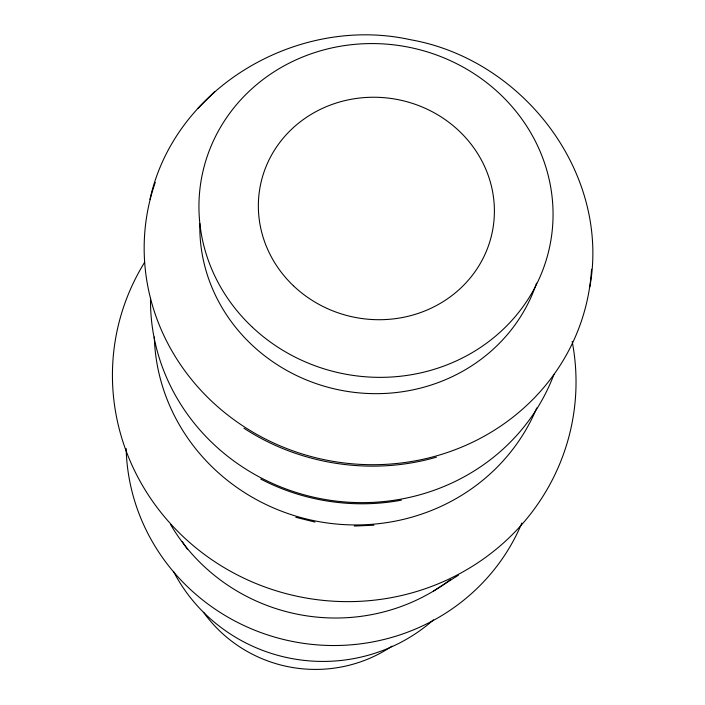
<?xml version="1.0" encoding="UTF-8"?>
<svg xmlns="http://www.w3.org/2000/svg" width="705" height="705" viewBox="0 0 705 705"><rect width="100%" height="100%" fill="white"/><g stroke="black" fill="none" stroke-linecap="round" stroke-linejoin="round"><path stroke-width="1.06" d="M589.838 286.97C610.486 172.681 522.784 59.44 410.566 39.744C299.29 14.972 174.981 86.028 149.945 199.339M214.628 91.694L197.726 108.561M433.46 591.09L458.417 575.192M436.395 457.175C371.976 475.857 300.022 464.93 243.921 428.208M401.356 500.171C353.804 509.045 303.573 501.458 260.727 479.039M354.245 526.053L373.941 525.207M295.8 517.285L314.976 522.079M536.734 407.983A198.493 189.372 10.7 0 1 317.902 521.453A198.493 189.372 10.7 0 1 154.307 336.964M553.954 374.346A208.063 197.7 10.7 0 1 321.621 498.858A208.063 197.7 10.7 0 1 150.518 298.321M572.196 341.52A232.121 222.701 10.7 0 1 303.74 597.593A232.121 222.701 10.7 0 1 144.622 262.322M392.024 646.133A135.933 133.139 10.7 0 1 203.586 612.337M433.496 619.854A166.01 161.824 10.7 0 1 173.474 571.385M521.859 523.048A205.569 198.986 10.7 0 1 294.593 641.858A205.569 198.986 10.7 0 1 126.151 448.486M187.451 549.248A173.809 168.442 10.7 0 1 182.269 541.528M450.363 579.616A187.6 181.37 10.7 0 1 170.592 524.555M591.539 269.257A224.296 211.65 10.7 0 1 326.441 460.136A224.296 211.65 10.7 0 1 155.276 182.366M536.549 283.128A172.681 162.502 10.7 0 1 344.075 390.861A172.681 162.502 10.7 0 1 199.859 223.538M252.46 327.287A177.422 166.503 10.7 0 0 547.609 255.28A177.422 166.503 10.7 0 0 327.931 48.83A177.422 166.503 10.7 0 0 252.46 327.287M293.412 285.754A118.264 110.976 10.7 0 0 490.557 239.127A118.264 110.976 10.7 0 0 345.159 100.551A118.264 110.976 10.7 0 0 293.412 285.754"/></g></svg>
